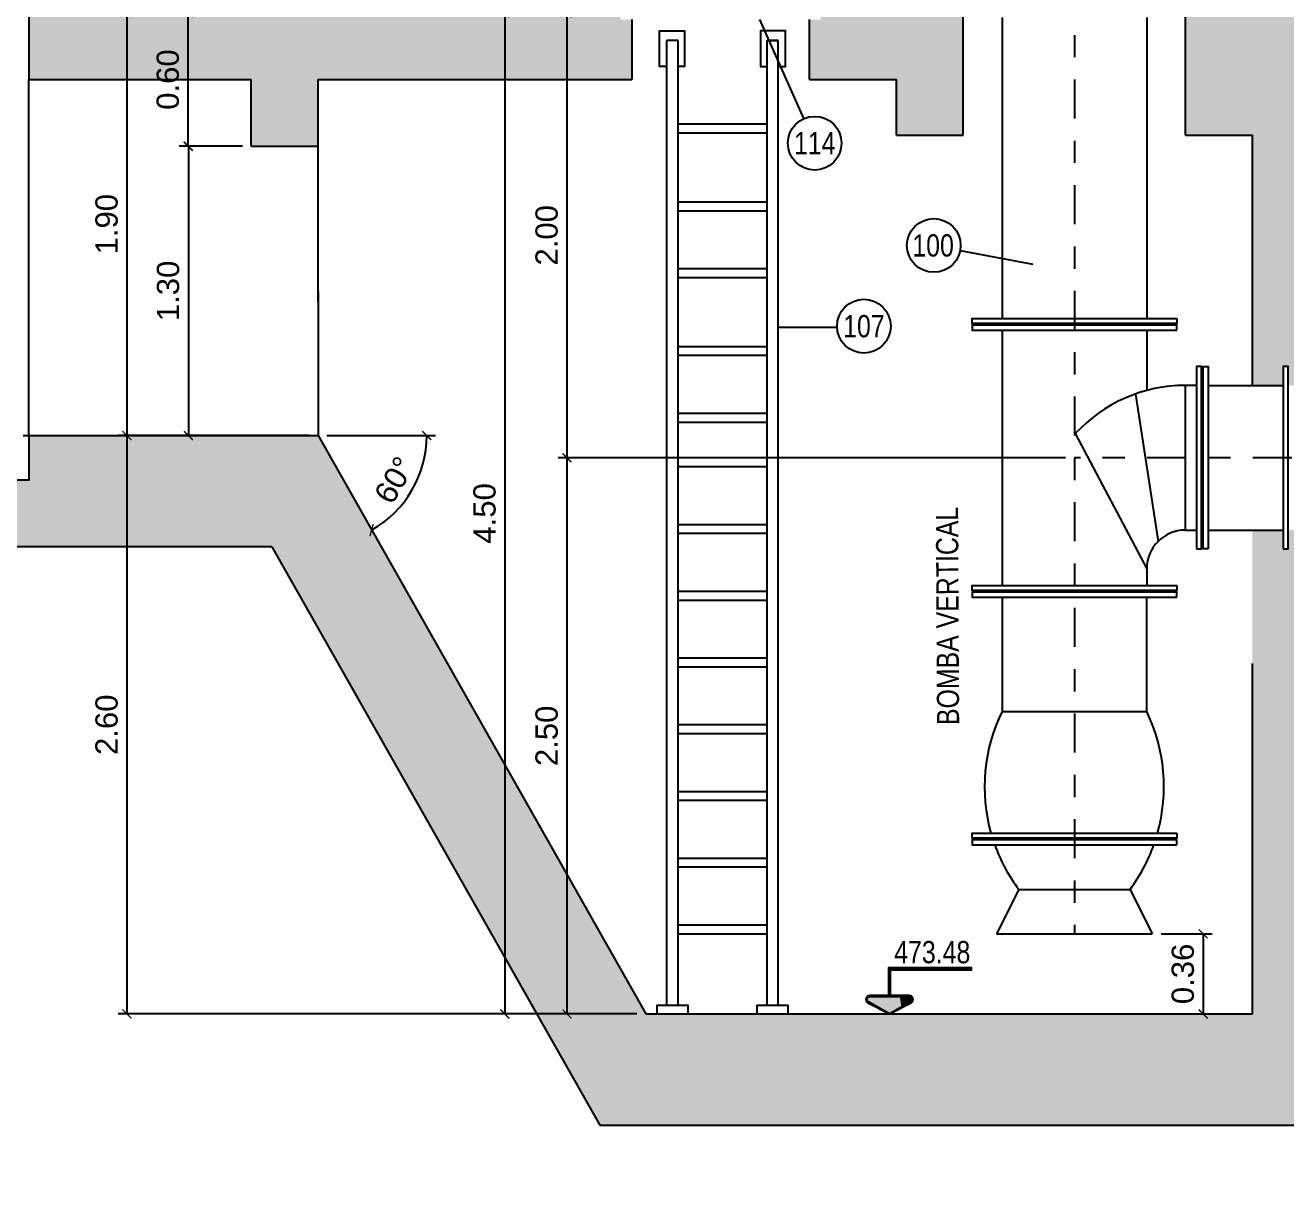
# Model space of a CAD drawing. Header units: feet. Extents: x 0 to 285374, y 0 to 9111566.
# Drawn here: x 285096.49 to 285102.16, y 9111346.77 to 9111352.01 of the extents above; entities that cross this region are included whole.
import ezdxf
from ezdxf import colors
from ezdxf.entities.mleader import LeaderData, LeaderLine
from ezdxf.enums import TextEntityAlignment as Align
from ezdxf.math import Vec2, Vec3

# ---------------------------------------------------------------- set-up
doc = ezdxf.new("R2010")
doc.units = ezdxf.units.FT
doc.header["$MEASUREMENT"] = 0
doc.linetypes.add('DASHDOT', pattern=[1, 0.5, -0.25, 0, -0.25])
doc.layers.get('0').update_dxf_attribs({"linetype": 'CONTINUOUS'})
doc.layers.get('DEFPOINTS').update_dxf_attribs({"linetype": 'CONTINUOUS'})
for name, color, linetype in [('02', 7, 'CONTINUOUS'), ('A-NIVEIS', 1, 'CONTINUOUS'), ('A-TEXTO', 2, 'CONTINUOUS'), ('EIXO', 1, 'DASHDOT'), ('H-SA-DIM', 1, 'CONTINUOUS'), ('H-SA-ESTRUTURA (CORTE)', 5, 'CONTINUOUS'), ('H-SA-HTC CONCRETO', 253, 'CONTINUOUS'), ('H-SA-TEXTO', 2, 'CONTINUOUS'), ('H-SA-TUBOS', 3, 'CONTINUOUS'), ('INDIC', 2, 'CONTINUOUS')]:
    doc.layers.add(name, color=color, linetype=linetype)
doc.styles.add('EGC_Arial_2.0mm', font='arial.ttf', dxfattribs={"width": 0.8, "height": 2})
doc.styles.get("Standard").update_dxf_attribs({"font": 'arial.ttf'})
doc.dimstyles.new('Copy of EGC_2.0mm', dxfattribs={"dimtxt": 0.1, "dimasz": 0.04, "dimexe": 0.04, "dimexo": 0.04, "dimgap": 0.04, "dimtad": 1, "dimzin": 1, "dimdsep": 46, "dimtxsty": 'Standard', "dimblk": 'ARCHTICK', "dimcen": 0, "dimclrd": 1, "dimclre": 1, "dimclrt": 2, "dimazin": 0, "dimtfac": 1, "dimtix": 1, "dimtmove": 1, "dimatfit": 3, "dimldrblk": 'NONE', "dimfxl": 0.002, "dimtolj": 1, "dimtzin": 0, "dimlwd": -1, "dimarcsym": 0})

# ---------------------------------------------------------------- blocks, each defined once
blk = doc.blocks.new('_ArchTick')
at = {"color": 0, "linetype": 'ByBlock', "const_width": 0.15}
blk.add_lwpolyline([(-0.5, -0.5), (0.5, 0.5)], dxfattribs=at)
blk = doc.blocks.new('*D1177')
at = {"layer": 'DEFPOINTS', "color": 0, "transparency": 16777216}
for p in [(285099.1676, 9111352.0623), (285098.9268, 9111350.0623), (285101.2076, 9111350.0623)]:
    blk.add_point(p, dxfattribs=at)
at = {"layer": 'H-SA-DIM', "color": 1, "lineweight": -2, "transparency": 16777216}
for p, q in [((285099.1276, 9111352.0623), (285098.8868, 9111352.0623)), ((285101.1676, 9111350.0623), (285098.8868, 9111350.0623))]:
    blk.add_line(p, q, dxfattribs=at)
at = {"layer": 'H-SA-DIM', "color": 1, "transparency": 16777216}
blk.add_line((285098.9268, 9111352.0623), (285098.9268, 9111350.0623), dxfattribs=at)
at = {"layer": 'H-SA-DIM', "color": 1, "transparency": 16777216, "xscale": 0.04, "yscale": 0.04, "zscale": 0.04}
for p, rotation in [((285098.9268, 9111352.0623), 90), ((285098.9268, 9111350.0623), 270)]:
    blk.add_blockref('_ArchTick', p, dxfattribs=dict(at, rotation=rotation))
at = {"layer": 'H-SA-DIM', "color": 2, "transparency": 16777216, "insert": (285098.8357, 9111351.0623), "char_height": 0.1, "attachment_point": 5, "rotation": 90}
blk.add_mtext('\\A1;2.00', dxfattribs=at)
blk = doc.blocks.new('_None')
blk = doc.blocks.new('*D1178')
at = {"layer": 'DEFPOINTS', "color": 0, "transparency": 16777216}
for p in [(285101.2076, 9111350.0623), (285098.9268, 9111347.5623), (285099.1676, 9111347.5623)]:
    blk.add_point(p, dxfattribs=at)
at = {"layer": 'H-SA-DIM', "color": 1, "lineweight": -2, "transparency": 16777216}
for p, q in [((285101.1676, 9111350.0623), (285098.8868, 9111350.0623)), ((285099.1276, 9111347.5623), (285098.8868, 9111347.5623))]:
    blk.add_line(p, q, dxfattribs=at)
at = {"layer": 'H-SA-DIM', "color": 1, "transparency": 16777216}
blk.add_line((285098.9268, 9111350.0623), (285098.9268, 9111347.5623), dxfattribs=at)
at = {"layer": 'H-SA-DIM', "color": 1, "transparency": 16777216, "xscale": 0.04, "yscale": 0.04, "zscale": 0.04}
for p, rotation in [((285098.9268, 9111350.0623), 90), ((285098.9268, 9111347.5623), 270)]:
    blk.add_blockref('_ArchTick', p, dxfattribs=dict(at, rotation=rotation))
at = {"layer": 'H-SA-DIM', "color": 2, "transparency": 16777216, "insert": (285098.8357, 9111348.8123), "char_height": 0.1, "attachment_point": 5, "rotation": 90}
blk.add_mtext('\\A1;2.50', dxfattribs=at)
blk = doc.blocks.new('*U1202')
at = {"true_color": 0xffffff}
h = blk.add_hatch(color=7, dxfattribs=at)
h.dxf.hatch_style = 1
edge = h.paths.add_edge_path()
edge.add_line((-0.1, 1.66), (-1.77, 1.66))
edge.add_arc((-1.77, 1.31), 0.35, 90, 240)
edge.add_line((-1.95, 1.01), (0, 0))
edge.add_line((0, 0), (1.95, 1.01))
edge.add_arc((1.77, 1.31), 0.35, 300, 450)
edge.add_line((1.77, 1.66), (0.1, 1.66))
edge.add_line((0.1, 1.66), (0.1, 3.96))
edge.add_line((0.1, 3.96), (7.36, 3.96))
edge.add_line((7.36, 3.96), (7.36, 4.16))
edge.add_line((7.36, 4.16), (-0.1, 4.16))
edge.add_line((-0.1, 4.16), (-0.1, 1.66))
at = {"color": 7, "true_color": 0xffffff}
blk.add_lwpolyline([(-0.1, 1.66), (-1.77, 1.66, 0.767327), (-1.95, 1.01), (0, 0), (1.95, 1.01, 0.767327), (1.77, 1.66), (0.1, 1.66), (0.1, 3.96), (7.36, 3.96), (7.36, 4.16), (-0.1, 4.16)], format="xyb", close=True, dxfattribs=at)
blk.add_lwpolyline([(0, 1.56), (0, 4.06), (7.36, 4.06)])
blk.add_lwpolyline([(0, 0), (-1.9, 1.1, -0.767327), (-1.77, 1.56), (1.77, 1.56, -0.767327), (1.9, 1.1)], format="xyb", close=True)
for points in [[(0, 1.56), (0, 0), (0.93, 1.56), (1.06, 0.61)], [(0.93, 1.56), (1.06, 0.61), (1.86, 1.55), (1.9, 1.1)], [(1.86, 1.55), (1.9, 1.1), (1.99, 1.44), (2, 1.2)]]:
    blk.add_solid(points)
at = {"layer": 'A-TEXTO', "style": 'EGC_Arial_2.0mm', "width": 0.8}
blk.add_attdef('COTA', text='', height=2, dxfattribs=at).set_placement((7.26, 4.56), align=Align.RIGHT)
blk = doc.blocks.new('*D1187')
at = {"layer": 'DEFPOINTS', "color": 0, "transparency": 16777216}
for p in [(285097.5078, 9111351.4623), (285097.2253, 9111350.1623), (285097.5078, 9111350.1623)]:
    blk.add_point(p, dxfattribs=at)
at = {"layer": 'H-SA-DIM', "color": 1, "lineweight": -2, "transparency": 16777216}
for p, q in [((285097.4678, 9111351.4623), (285097.1853, 9111351.4623)), ((285097.4678, 9111350.1623), (285097.1853, 9111350.1623))]:
    blk.add_line(p, q, dxfattribs=at)
at = {"layer": 'H-SA-DIM', "color": 1, "transparency": 16777216}
blk.add_line((285097.2253, 9111351.4623), (285097.2253, 9111350.1623), dxfattribs=at)
at = {"layer": 'H-SA-DIM', "color": 1, "transparency": 16777216, "xscale": 0.04, "yscale": 0.04, "zscale": 0.04}
for p, rotation in [((285097.2253, 9111351.4623), 90), ((285097.2253, 9111350.1623), 270)]:
    blk.add_blockref('_ArchTick', p, dxfattribs=dict(at, rotation=rotation))
at = {"layer": 'H-SA-DIM', "color": 2, "transparency": 16777216, "insert": (285097.1342, 9111350.8123), "char_height": 0.1, "attachment_point": 5, "rotation": 90}
blk.add_mtext('\\A1;1.30', dxfattribs=at)
blk = doc.blocks.new('*D1188')
at = {"layer": 'DEFPOINTS', "color": 0, "transparency": 16777216}
for p in [(285097.2241, 9111352.0623), (285097.5056, 9111352.0623), (285097.5078, 9111351.4623)]:
    blk.add_point(p, dxfattribs=at)
at = {"layer": 'H-SA-DIM', "color": 1, "lineweight": -2, "transparency": 16777216}
for p, q in [((285097.4656, 9111352.0623), (285097.1841, 9111352.0623)), ((285097.4678, 9111351.4623), (285097.1841, 9111351.4623))]:
    blk.add_line(p, q, dxfattribs=at)
at = {"layer": 'H-SA-DIM', "color": 1, "transparency": 16777216}
blk.add_line((285097.2241, 9111351.4623), (285097.2241, 9111352.0623), dxfattribs=at)
at = {"layer": 'H-SA-DIM', "color": 1, "transparency": 16777216, "xscale": 0.04, "yscale": 0.04, "zscale": 0.04}
for p, rotation in [((285097.2241, 9111352.0623), 90), ((285097.2241, 9111351.4623), 270)]:
    blk.add_blockref('_ArchTick', p, dxfattribs=dict(at, rotation=rotation))
at = {"layer": 'H-SA-DIM', "color": 2, "transparency": 16777216, "insert": (285097.1331, 9111351.7623), "char_height": 0.1, "attachment_point": 5, "rotation": 90}
blk.add_mtext('\\A1;0.60', dxfattribs=at)
blk = doc.blocks.new('*D1195')
at = {"layer": 'DEFPOINTS', "color": 0, "transparency": 16777216}
for p in [(285097.5076, 9111352.0623), (285096.9489, 9111350.1623), (285097.8078, 9111350.1623)]:
    blk.add_point(p, dxfattribs=at)
at = {"layer": 'H-SA-DIM', "color": 1, "lineweight": -2, "transparency": 16777216}
for p, q in [((285097.4676, 9111352.0623), (285096.9089, 9111352.0623)), ((285097.7678, 9111350.1623), (285096.9089, 9111350.1623))]:
    blk.add_line(p, q, dxfattribs=at)
at = {"layer": 'H-SA-DIM', "color": 1, "transparency": 16777216}
blk.add_line((285096.9489, 9111352.0623), (285096.9489, 9111350.1623), dxfattribs=at)
at = {"layer": 'H-SA-DIM', "color": 1, "transparency": 16777216, "xscale": 0.04, "yscale": 0.04, "zscale": 0.04}
for p, rotation in [((285096.9489, 9111352.0623), 90), ((285096.9489, 9111350.1623), 270)]:
    blk.add_blockref('_ArchTick', p, dxfattribs=dict(at, rotation=rotation))
at = {"layer": 'H-SA-DIM', "color": 2, "transparency": 16777216, "insert": (285096.8579, 9111351.1123), "char_height": 0.1, "attachment_point": 5, "rotation": 90}
blk.add_mtext('\\A1;1.90', dxfattribs=at)
blk = doc.blocks.new('*D1196')
at = {"layer": 'DEFPOINTS', "color": 0, "transparency": 16777216}
for p in [(285101.5576, 9111347.9223), (285101.5576, 9111347.5623), (285101.7864, 9111347.5623)]:
    blk.add_point(p, dxfattribs=at)
at = {"layer": 'H-SA-DIM', "color": 1, "lineweight": -2, "transparency": 16777216}
for p, q in [((285101.5976, 9111347.9223), (285101.8264, 9111347.9223)), ((285101.5976, 9111347.5623), (285101.8264, 9111347.5623))]:
    blk.add_line(p, q, dxfattribs=at)
at = {"layer": 'H-SA-DIM', "color": 1, "transparency": 16777216}
blk.add_line((285101.7864, 9111347.9223), (285101.7864, 9111347.5623), dxfattribs=at)
at = {"layer": 'H-SA-DIM', "color": 1, "transparency": 16777216, "xscale": 0.04, "yscale": 0.04, "zscale": 0.04}
for p, rotation in [((285101.7864, 9111347.9223), 90), ((285101.7864, 9111347.5623), 270)]:
    blk.add_blockref('_ArchTick', p, dxfattribs=dict(at, rotation=rotation))
at = {"layer": 'H-SA-DIM', "color": 2, "transparency": 16777216, "insert": (285101.6953, 9111347.7423), "char_height": 0.1, "attachment_point": 5, "rotation": 90}
blk.add_mtext('\\A1;0.36', dxfattribs=at)
blk = doc.blocks.new('*D1198')
at = {"layer": 'DEFPOINTS', "color": 0, "transparency": 16777216}
for p in [(285099.1676, 9111352.0623), (285098.6477, 9111347.5623), (285099.2811, 9111347.5623)]:
    blk.add_point(p, dxfattribs=at)
at = {"layer": 'H-SA-DIM', "color": 1, "lineweight": -2, "transparency": 16777216}
for p, q in [((285099.1276, 9111352.0623), (285098.6077, 9111352.0623)), ((285099.2411, 9111347.5623), (285098.6077, 9111347.5623))]:
    blk.add_line(p, q, dxfattribs=at)
at = {"layer": 'H-SA-DIM', "color": 1, "transparency": 16777216}
blk.add_line((285098.6477, 9111352.0623), (285098.6477, 9111347.5623), dxfattribs=at)
at = {"layer": 'H-SA-DIM', "color": 1, "transparency": 16777216, "xscale": 0.04, "yscale": 0.04, "zscale": 0.04}
for p, rotation in [((285098.6477, 9111352.0623), 90), ((285098.6477, 9111347.5623), 270)]:
    blk.add_blockref('_ArchTick', p, dxfattribs=dict(at, rotation=rotation))
at = {"layer": 'H-SA-DIM', "color": 2, "transparency": 16777216, "insert": (285098.5566, 9111349.8123), "char_height": 0.1, "attachment_point": 5, "rotation": 90}
blk.add_mtext('\\A1;4.50', dxfattribs=at)
blk = doc.blocks.new('*D1225')
at = {"layer": 'DEFPOINTS', "color": 0, "transparency": 16777216}
for p in [(285097.8078, 9111350.1623), (285096.9489, 9111347.5623), (285099.2811, 9111347.5623)]:
    blk.add_point(p, dxfattribs=at)
at = {"layer": 'H-SA-DIM', "color": 1, "lineweight": -2, "transparency": 16777216}
for p, q in [((285097.7678, 9111350.1623), (285096.9089, 9111350.1623)), ((285099.2411, 9111347.5623), (285096.9089, 9111347.5623))]:
    blk.add_line(p, q, dxfattribs=at)
at = {"layer": 'H-SA-DIM', "color": 1, "transparency": 16777216}
blk.add_line((285096.9489, 9111350.1623), (285096.9489, 9111347.5623), dxfattribs=at)
at = {"layer": 'H-SA-DIM', "color": 1, "transparency": 16777216, "xscale": 0.04, "yscale": 0.04, "zscale": 0.04}
for p, rotation in [((285096.9489, 9111350.1623), 90), ((285096.9489, 9111347.5623), 270)]:
    blk.add_blockref('_ArchTick', p, dxfattribs=dict(at, rotation=rotation))
at = {"layer": 'H-SA-DIM', "color": 2, "transparency": 16777216, "insert": (285096.8579, 9111348.8623), "char_height": 0.1, "attachment_point": 5, "rotation": 90}
blk.add_mtext('\\A1;2.60', dxfattribs=at)
blk = doc.blocks.new('*D1276')
at = {"layer": 'DEFPOINTS', "color": 0, "transparency": 16777216}
for p in [(285096.5078, 9111350.1623, 478.1983), (285097.8078, 9111350.1623, 478.1983), (285097.8078, 9111350.1623, 478.1983), (285098.1805, 9111349.8462), (285098.8844, 9111348.2623, 478.1983)]:
    blk.add_point(p, dxfattribs=at)
at = {"layer": 'H-SA-DIM', "color": 1, "lineweight": -2, "transparency": 16777216}
blk.add_line((285097.8478, 9111350.1623), (285098.3365, 9111350.1623), dxfattribs=at)
at = {"layer": 'H-SA-DIM', "color": 1, "transparency": 16777216}
blk.add_arc((285097.8078, 9111350.1623), 0.4887, 299.5388, 360, dxfattribs=at)
at = {"layer": 'H-SA-DIM', "color": 1, "transparency": 16777216, "xscale": 0.04, "yscale": 0.04, "zscale": 0.04}
for p, rotation in [((285098.2965, 9111350.1623), 89.99999997601711), ((285098.0487, 9111349.7372), 209.5387822669948)]:
    blk.add_blockref('_ArchTick', p, dxfattribs=dict(at, rotation=rotation))
at = {"layer": 'H-SA-DIM', "color": 2, "transparency": 16777216, "insert": (285098.1514, 9111349.9621), "char_height": 0.1, "attachment_point": 5, "rotation": 59.7694}
blk.add_mtext('\\A1;60°', dxfattribs=at)

msp = doc.modelspace()

# ---------------------------------------------------------------- hatches: boundary and pattern name
at = {"layer": 'H-SA-HTC CONCRETO'}
h = msp.add_hatch(color=256, dxfattribs=at)
h.dxf.hatch_style = 1
h.paths.add_polyline_path([(285097.8076, 9111356.0623), (285097.5076, 9111356.0623), (285097.5076, 9111354.5623), (285097.8076, 9111354.5623)])
h.paths.add_polyline_path([(285097.8076, 9111358.2312), (285097.8076, 9111360.0936), (285097.5076, 9111360.0936), (285097.5076, 9111359.752), (285096.9576, 9111359.752), (285096.9576, 9111360.606), (285096.8076, 9111360.606), (285096.8076, 9111359.5812), (285097.5076, 9111359.5812), (285097.5076, 9111358.2312), (285097.5076, 9111357.0623), (285097.8076, 9111357.0623)])
h.paths.add_polyline_path([(285102.3076, 9111358.8812), (285105.8076, 9111358.8812), (285105.8076, 9111359.5812), (285102.3076, 9111359.5812), (285102.0076, 9111359.5812), (285101.2093, 9111359.5812), (285101.2079, 9111358.8812), (285102.0076, 9111358.8812), (285102.0076, 9111352.0623), (285102.3076, 9111352.0623)])
h.paths.add_polyline_path([(285101.2076, 9111358.8812), (285101.2093, 9111359.5812), (285097.8076, 9111359.5812), (285097.8076, 9111358.8812), (285101.2076, 9111358.8812)])
h.paths.add_polyline_path([(285106.1076, 9111359.5812), (285106.8076, 9111359.5812), (285106.8076, 9111360.606), (285106.6576, 9111360.606), (285106.6576, 9111359.752), (285106.1076, 9111359.752), (285106.1076, 9111360.0936), (285105.8076, 9111360.0936), (285105.8076, 9111358.2312), (285105.8076, 9111357.2025), (285106.1076, 9111357.0332), (285106.1076, 9111358.2312)])
h.paths.add_polyline_path([(285106.1076, 9111357.0332), (285105.8076, 9111357.2025), (285105.8076, 9111357.0623), (285106.1076, 9111357.0623)], flags=17)
h.paths.add_polyline_path([(285102.1392, 9111360.1247), (285102.0395, 9111360.1275), (285102.0395, 9111359.5995), (285102.1392, 9111359.5995)])
h.paths.add_polyline_path([(285101.5757, 9111360.1275), (285101.476, 9111360.1247), (285101.476, 9111359.5995), (285101.5757, 9111359.5995)])
h.paths.add_polyline_path([(285102.3076, 9111351.4123), (285102.3078, 9111352.0623), (285101.7076, 9111352.0623), (285101.7076, 9111351.5123), (285102.0076, 9111351.5123), (285102.0076, 9111350.3873), (285102.1464, 9111350.3873), (285102.1464, 9111350.4723), (285102.1689, 9111350.4723), (285102.1689, 9111350.3873), (285102.3076, 9111350.3873)])
h.paths.add_polyline_path([(285100.7076, 9111351.7234), (285100.7076, 9111352.0623), (285100.0686, 9111352.0623), (285100.0666, 9111352.0323), (285100.0176, 9111352.0323), (285100.0176, 9111351.7623), (285100.4076, 9111351.7623), (285100.4076, 9111351.5123), (285100.7076, 9111351.5123)])
h.paths.add_polyline_path([(285097.8076, 9111351.0123), (285097.5076, 9111351.0123)])
h.paths.add_polyline_path([(285110.9676, 9111348.9623), (285110.6676, 9111348.9623), (285110.6676, 9111349.2123), (285108.4076, 9111349.2123), (285108.4076, 9111348.9623), (285108.1076, 9111348.9623), (285108.1076, 9111348.9126), (285110.9676, 9111348.9126)])
h.paths.add_polyline_path([(285110.9676, 9111352.0123), (285110.6676, 9111352.0123), (285110.6676, 9111350.5123), (285110.9676, 9111350.5123)])
h.paths.add_polyline_path([(285108.4076, 9111352.0123), (285108.1076, 9111352.0123), (285108.1076, 9111350.5099), (285108.4076, 9111350.5099)])
h.paths.add_polyline_path([(285108.4076, 9111349.6123), (285108.1076, 9111349.6123), (285108.1076, 9111348.9623), (285108.4076, 9111348.9623)])
h.paths.add_polyline_path([(285110.9676, 9111349.6123), (285110.6676, 9111349.6123), (285110.6676, 9111348.9623), (285110.9676, 9111348.9623)])
h.paths.add_polyline_path([(285097.5076, 9111351.4623), (285097.8076, 9111351.4623), (285097.8076, 9111351.7623), (285099.2176, 9111351.7623), (285099.2176, 9111352.0323), (285099.1676, 9111352.0323), (285099.1676, 9111352.0623), (285097.8076, 9111352.0623), (285097.8076, 9111353.0623), (285097.5076, 9111353.0623), (285097.5076, 9111352.0623), (285096.5076, 9111352.0623), (285096.5076, 9111351.7623), (285097.5076, 9111351.7623)])
h = msp.add_hatch(color=256, dxfattribs=at)
h.dxf.hatch_style = 1
h.paths.add_polyline_path([(285102.3076, 9111349.0123), (285106.1076, 9111349.0123), (285106.1076, 9111349.7373), (285105.9689, 9111349.7373), (285105.9689, 9111349.6523), (285105.9464, 9111349.6523), (285105.9464, 9111349.7373), (285105.8076, 9111349.7373), (285105.8076, 9111349.3123), (285102.3076, 9111349.3123), (285102.3076, 9111349.7373), (285102.1689, 9111349.7373), (285102.1689, 9111349.6523), (285102.1464, 9111349.6523), (285102.1464, 9111349.7373), (285102.0076, 9111349.7373), (285102.0076, 9111347.5623), (285099.2811, 9111347.5623), (285097.8078, 9111350.1623), (285096.5078, 9111350.1623), (285096.5076, 9111349.9623), (285096.3076, 9111349.9623), (285096.3076, 9111350.1623), (285095.816, 9111350.1623), (285095.7957, 9111350.0864), (285095.6025, 9111350.1382), (285095.609, 9111350.1623), (285089.5161, 9111350.1623), (285089.5156, 9111349.1623), (285090.0156, 9111349.1623), (285090.0156, 9111349.6623), (285097.6007, 9111349.6623), (285099.074, 9111347.0623), (285102.8076, 9111347.0623), (285102.8076, 9111347.5623), (285102.3076, 9111347.5623)])
h.paths.add_polyline_path([(285106.1076, 9111351.4623), (285106.1076, 9111353.0623), (285105.8076, 9111353.0623), (285105.8076, 9111351.4623), (285105.8076, 9111350.3873), (285105.9464, 9111350.3873), (285105.9464, 9111350.4723), (285105.9689, 9111350.4723), (285105.9689, 9111350.3873), (285106.1076, 9111350.3873)])

# ---------------------------------------------------------------- linework, layer by layer
at = {"layer": '02', "color": 1}
for p, q in [((285099.3761, 9111347.6015, 478.1983), (285099.3761, 9111351.9384, 478.1983)), ((285099.4261, 9111351.9384, 478.1983), (285099.3761, 9111351.9384, 478.1983)), ((285099.4261, 9111347.6015, 478.1983), (285099.4261, 9111351.9384, 478.1983)), ((285099.8261, 9111347.6015, 478.1983), (285099.8261, 9111351.9384, 478.1983)), ((285099.8761, 9111351.9384, 478.1983), (285099.8261, 9111351.9384, 478.1983)), ((285099.8261, 9111351.9384, 478.1983), (285099.8761, 9111351.9384, 478.1983)), ((285099.8761, 9111347.6015, 478.1983), (285099.8761, 9111351.9384, 478.1983)), ((285096.5076, 9111350.1623, 478.1983), (285096.5076, 9111351.7623, 478.1983)), ((285099.4261, 9111351.5629, 478.1983), (285099.8261, 9111351.5629, 478.1983)), ((285099.4261, 9111351.5229, 478.1983), (285099.8261, 9111351.5229, 478.1983)), ((285099.4261, 9111351.2129, 478.1983), (285099.8261, 9111351.2129, 478.1983)), ((285099.4261, 9111351.1729, 478.1983), (285099.8261, 9111351.1729, 478.1983)), ((285099.4261, 9111350.9129, 478.1983), (285099.8261, 9111350.9129, 478.1983)), ((285099.4261, 9111350.8729, 478.1983), (285099.8261, 9111350.8729, 478.1983)), ((285099.4261, 9111350.5629, 478.1983), (285099.8261, 9111350.5629, 478.1983)), ((285099.4261, 9111350.5229, 478.1983), (285099.8261, 9111350.5229, 478.1983)), ((285099.4261, 9111350.2629, 478.1983), (285099.8261, 9111350.2629, 478.1983)), ((285099.4261, 9111350.2229, 478.1983), (285099.8261, 9111350.2229, 478.1983)), ((285099.4261, 9111350.0629, 478.1983), (285099.8261, 9111350.0629, 478.1983)), ((285099.4261, 9111350.0229, 478.1983), (285099.8261, 9111350.0229, 478.1983)), ((285099.4261, 9111349.7629, 478.1983), (285099.8261, 9111349.7629, 478.1983)), ((285099.4261, 9111349.7229, 478.1983), (285099.8261, 9111349.7229, 478.1983)), ((285099.4261, 9111349.4629, 478.1983), (285099.8261, 9111349.4629, 478.1983)), ((285099.4261, 9111349.4229, 478.1983), (285099.8261, 9111349.4229, 478.1983)), ((285099.4261, 9111349.1629, 478.1983), (285099.8261, 9111349.1629, 478.1983)), ((285099.4261, 9111349.1229, 478.1983), (285099.8261, 9111349.1229, 478.1983)), ((285099.4261, 9111348.8629, 478.1983), (285099.8261, 9111348.8629, 478.1983)), ((285099.4261, 9111348.8229, 478.1983), (285099.8261, 9111348.8229, 478.1983))]:
    msp.add_line(p, q, dxfattribs=at)
at = {"layer": '02', "color": 1, "elevation": 478.1983}
for points in [[(285099.3761, 9111351.8204), (285099.3428, 9111351.8204), (285099.3428, 9111351.9809), (285099.4557, 9111351.9809), (285099.4557, 9111351.8204), (285099.4261, 9111351.8204)], [(285099.8761, 9111351.8204), (285099.9095, 9111351.8204), (285099.9095, 9111351.9809), (285099.7965, 9111351.9809), (285099.7965, 9111351.8204), (285099.8261, 9111351.8204)], [(285096.4828, 9111350.1623), (285096.5078, 9111350.1623), (285096.5078, 9111349.9623), (285096.3078, 9111349.9623), (285096.3078, 9111350.1623)], [(285099.3321, 9111347.5623), (285099.3321, 9111347.6015), (285099.4702, 9111347.6015), (285099.4702, 9111347.5623)], [(285099.7821, 9111347.5623), (285099.7821, 9111347.6015), (285099.9202, 9111347.6015), (285099.9202, 9111347.5623)]]:
    msp.add_lwpolyline(points, dxfattribs=at)
at = {"layer": 'EIXO', "ltscale": 0.35}
for p, q in [((285101.2076, 9111352.7123, 478.1983), (285101.2076, 9111347.9223, 478.1983)), ((285111.2095, 9111350.0623, 478.1983), (285101.2076, 9111350.0623, 478.1983))]:
    msp.add_line(p, q, dxfattribs=at)
at = {"layer": 'H-SA-ESTRUTURA (CORTE)'}
for p, q in [((285096.5076, 9111352.0623, 478.1983), (285096.5076, 9111351.7623, 478.1983)), ((285099.2176, 9111352.0323, 478.1983), (285099.2176, 9111351.7623, 478.1983)), ((285100.0176, 9111351.7623, 478.1983), (285100.0176, 9111352.0323, 478.1983)), ((285100.7076, 9111351.5123, 478.1983), (285100.7076, 9111352.0623, 478.1983)), ((285101.7076, 9111351.5123, 478.1983), (285101.7076, 9111352.0623, 478.1983)), ((285096.5076, 9111351.7623, 478.1983), (285097.5076, 9111351.7623, 478.1983)), ((285097.5076, 9111351.4623, 478.1983), (285097.5076, 9111351.7623, 478.1983)), ((285097.8076, 9111351.7623, 478.1983), (285099.2176, 9111351.7623, 478.1983)), ((285097.8076, 9111351.7623, 478.1983), (285097.8076, 9111350.7623, 478.1983)), ((285100.0176, 9111351.7623, 478.1983), (285100.4076, 9111351.7623, 478.1983)), ((285100.4076, 9111351.5123, 478.1983), (285100.4076, 9111351.7623, 478.1983)), ((285100.4076, 9111351.5123, 478.1983), (285100.7076, 9111351.5123, 478.1983)), ((285101.7076, 9111351.5123, 478.1983), (285102.0076, 9111351.5123, 478.1983)), ((285102.0076, 9111350.3873, 478.1983), (285102.0076, 9111351.5123, 478.1983)), ((285097.5078, 9111351.4623, 478.1983), (285097.8076, 9111351.4623, 478.1983)), ((285096.5078, 9111350.1623, 478.1983), (285097.8078, 9111350.1623, 478.1983)), ((285097.8078, 9111350.1623, 478.1983), (285099.2811, 9111347.5623, 478.1983)), ((285097.6007, 9111349.6623, 478.1983), (285090.0156, 9111349.6623)), ((285097.6007, 9111349.6623, 478.1983), (285099.074, 9111347.0623, 478.1983)), ((285102.0076, 9111347.5623, 478.1983), (285102.0076, 9111349.1373, 478.1983)), ((285099.2811, 9111347.5623, 478.1983), (285102.0076, 9111347.5623, 478.1983)), ((285099.074, 9111347.0623, 478.1983), (285102.8076, 9111347.0623, 478.1983))]:
    msp.add_line(p, q, dxfattribs=at)
at = {"layer": 'H-SA-TUBOS'}
for p, q in [((285100.8826, 9111352.0413, 478.1983), (285100.8826, 9111350.6888, 478.1983)), ((285097.8076, 9111351.4623, 478.1983), (285097.8078, 9111350.1623, 478.1983)), ((285100.8826, 9111350.6358, 478.1983), (285100.8826, 9111349.4888, 478.1983)), ((285101.4815, 9111350.3488, 478.1983), (285101.5834, 9111349.6865, 478.1983)), ((285101.7061, 9111350.3873, 478.1983), (285101.7061, 9111349.7373, 478.1983)), ((285101.8091, 9111350.3873, 478.1983), (285102.0076, 9111350.3873, 478.1983)), ((285102.0076, 9111350.3873, 478.1983), (285102.1464, 9111350.3873, 478.1983)), ((285101.2115, 9111350.1709, 478.1983), (285101.5326, 9111349.5638, 478.1983)), ((285101.8091, 9111349.7373, 478.1983), (285102.0076, 9111349.7373, 478.1983)), ((285102.0076, 9111349.7373, 478.1983), (285102.1464, 9111349.7373, 478.1983)), ((285100.8826, 9111349.4358, 478.1983), (285100.8826, 9111348.9218, 478.1983)), ((285101.5326, 9111348.9218, 478.1983), (285101.5326, 9111349.4358, 478.1983)), ((285100.8826, 9111348.9218, 478.1983), (285101.5326, 9111348.9218, 478.1983)), ((285100.9576, 9111348.1223, 478.1983), (285100.8576, 9111347.9223, 478.1983)), ((285100.9576, 9111348.1223, 478.1983), (285101.4576, 9111348.1223, 478.1983)), ((285101.4576, 9111348.1223, 478.1983), (285101.5576, 9111347.9223, 478.1983)), ((285100.8576, 9111347.9223, 478.1983), (285101.5576, 9111347.9223, 478.1983))]:
    msp.add_line(p, q, dxfattribs=at)
at = {"layer": 'H-SA-TUBOS', "elevation": 478.1983}
for points in [[(285101.5326, 9111352.0413), (285101.5326, 9111350.6888)], [(285101.6236, 9111350.6663), (285101.6236, 9111350.6623), (285100.7916, 9111350.6623), (285100.7916, 9111350.6663)], [(285101.6236, 9111350.6583), (285101.6236, 9111350.6623), (285100.7916, 9111350.6623), (285100.7916, 9111350.6583)], [(285101.5326, 9111350.6358), (285101.5326, 9111350.3646)], [(285101.7786, 9111349.6963), (285101.7826, 9111349.6963), (285101.7826, 9111350.4283), (285101.7786, 9111350.4283)], [(285101.7866, 9111349.6963), (285101.7826, 9111349.6963), (285101.7826, 9111350.4283), (285101.7866, 9111350.4283)], [(285101.7561, 9111350.3873), (285101.7061, 9111350.3873)], [(285101.7061, 9111349.7373), (285101.7561, 9111349.7373)], [(285101.5326, 9111349.5638), (285101.5326, 9111349.4888)], [(285101.6236, 9111349.4663), (285101.6236, 9111349.4623), (285100.7916, 9111349.4623), (285100.7916, 9111349.4663)], [(285101.6236, 9111349.4583), (285101.6236, 9111349.4623), (285100.7916, 9111349.4623), (285100.7916, 9111349.4583)], [(285101.6236, 9111348.3528), (285101.6236, 9111348.3488), (285100.7916, 9111348.3488), (285100.7916, 9111348.3528)], [(285101.6236, 9111348.3448), (285101.6236, 9111348.3488), (285100.7916, 9111348.3488), (285100.7916, 9111348.3448)]]:
    msp.add_lwpolyline(points, dxfattribs=at)
for points in [[(285101.6676, 9111350.6888), (285101.6676, 9111350.6663), (285100.7476, 9111350.6663), (285100.7476, 9111350.6888)], [(285101.6676, 9111350.6358), (285101.6676, 9111350.6583), (285100.7476, 9111350.6583), (285100.7476, 9111350.6358)], [(285101.7561, 9111349.6523), (285101.7786, 9111349.6523), (285101.7786, 9111350.4723), (285101.7561, 9111350.4723)], [(285101.8091, 9111349.6523), (285101.7866, 9111349.6523), (285101.7866, 9111350.4723), (285101.8091, 9111350.4723)], [(285102.1464, 9111349.6523), (285102.1689, 9111349.6523), (285102.1689, 9111350.4723), (285102.1464, 9111350.4723)], [(285101.6676, 9111349.4888), (285101.6676, 9111349.4663), (285100.7476, 9111349.4663), (285100.7476, 9111349.4888)], [(285101.6676, 9111349.4358), (285101.6676, 9111349.4583), (285100.7476, 9111349.4583), (285100.7476, 9111349.4358)], [(285101.6676, 9111348.3753), (285101.6676, 9111348.3528), (285100.7476, 9111348.3528), (285100.7476, 9111348.3753)], [(285101.6676, 9111348.3223), (285101.6676, 9111348.3448), (285100.7476, 9111348.3448), (285100.7476, 9111348.3223)]]:
    msp.add_lwpolyline(points, close=True, dxfattribs=at)
at = {"layer": 'H-SA-TUBOS'}
for centre, radius, start, end in [((285101.7061, 9111349.7139, 478.1983), 0.6735, 89.9998, 137.2618), ((285101.7061, 9111349.5638, 478.1983), 0.1735, 90, 180), ((285101.5702, 9111348.5831, 478.1983), 0.7665, 153.7693, 195.7248), ((285100.8325, 9111348.5843, 478.1983), 0.7773, 344.409, 25.7418), ((285101.5702, 9111348.5831, 478.1983), 0.7665, 199.887, 216.9492), ((285100.8325, 9111348.5843, 478.1983), 0.7773, 323.5398, 340.3085)]:
    msp.add_arc(centre, radius, start, end, dxfattribs=at)
at = {"layer": 'INDIC', "color": 1, "linetype": 'Continuous'}
for p, q in [((285099.9912, 9111351.5866, 478.1983), (285099.7932, 9111352.0323, 478.1983)), ((285100.6941, 9111350.9944, 478.1983), (285101.0208, 9111350.9328, 478.1983)), ((285100.1408, 9111350.6479, 478.1983), (285099.8761, 9111350.6478, 478.1983))]:
    msp.add_line(p, q, dxfattribs=at)
for centre in [(285100.0402, 9111351.4763, 478.1983), (285100.5755, 9111351.0168, 478.1983), (285100.2614, 9111350.6539, 478.1983)]:
    msp.add_circle(centre, 0.1207, dxfattribs=at)

# ---------------------------------------------------------------- block references
at = {"layer": 'A-NIVEIS', "xscale": 0.05, "yscale": 0.05, "zscale": 0.05}
msp.add_blockref('*U1202', (285100.3766, 9111347.5623, 478.1983), dxfattribs=at).add_auto_attribs({'COTA': '473.48'})

# ---------------------------------------------------------------- texts
at = {"layer": 'INDIC', "color": 2, "style": 'EGC_Arial_2.0mm', "width": 0.8}
for s, p in [('114', (285100.0402, 9111351.4763, 478.1983)), ('100', (285100.5725, 9111351.0168, 478.1983)), ('107', (285100.2614, 9111350.6539, 478.1983))]:
    msp.add_text(s, height=0.1, dxfattribs=at).set_placement(p, align=Align.MIDDLE_CENTER)

# ---------------------------------------------------------------- dimensions: what is measured, and where the dimension line sits
at = {"layer": 'H-SA-DIM'}
for base, p1, p2, picture, middle in [((285098.9268, 9111350.0623, 478.1983), (285099.1676, 9111352.0623, 478.1983), (285101.2076, 9111350.0623, 478.1983), '*D1177', (285098.8357, 9111351.0623, 478.1983)), ((285098.9268, 9111347.5623, 478.1983), (285101.2076, 9111350.0623, 478.1983), (285099.1676, 9111347.5623, 478.1983), '*D1178', (285098.8357, 9111348.8123, 478.1983)), ((285101.7864, 9111347.5623, 478.1983), (285101.5576, 9111347.9223, 478.1983), (285101.5576, 9111347.5623, 478.1983), '*D1196', (285101.6953, 9111347.7423, 478.1983))]:
    dim = msp.add_linear_dim(base=base, p1=p1, p2=p2, angle=90, dimstyle='Copy of EGC_2.0mm', dxfattribs=at)
    dim.commit()
    dim.dimension.update_dxf_attribs({"geometry": picture, "text_midpoint": middle})

# ---------------------------------------------------------------- next in the draw order: texts
at = {"layer": 'H-SA-TEXTO', "color": 2, "insert": (285100.5873, 9111349.3512, 478.1983), "char_height": 0.1, "width": 1.099206, "attachment_point": 2, "rotation": 90.2869, "style": 'EGC_Arial_2.0mm', "bg_fill": 3, "box_fill_scale": 1, "bg_fill_color": 256, "bg_fill_transparency": 0}
msp.add_mtext('BOMBA VERTICAL', dxfattribs=at)

# ---------------------------------------------------------------- next in the draw order: leaders
at = {"layer": 'H-SA-TEXTO'}
ml = msp.add_multileader_mtext('Standard', dxfattribs=at)
ml.set_content('SALA DE BOMBAS', color=2, style='EGC_Arial_2.0mm')
ml.set_leader_properties(color=1, linetype='ByLayer', lineweight=-1)
ml.set_arrow_properties(name='NONE')
ml.build(insert=Vec2(0, 0))
ml.multileader.update_dxf_attribs({"text_left_attachment_type": 2, "text_right_attachment_type": 2, "dogleg_length": 1.9819, "arrow_head_size": 0.075, "scale": 0.05})
ctx = ml.context
ctx.base_point, ctx.scale, ctx.char_height, ctx.arrow_head_size, ctx.landing_gap_size, ctx.plane_origin, ctx.plane_x_axis, ctx.plane_y_axis = Vec3(285098.6069, 9111356.4025, 478.1983), 0.05, 0.1, 0.075, 0.05, Vec3(285474.2818, 9111418.6201, 478.1983), Vec3(0.999987, 0.005007), Vec3(-0.005007, 0.999987)
ctx.left_attachment, ctx.right_attachment, ctx.text_align_type = 2, 2, 1
notes = []
notes.append((ctx, [(0, (0, 0, 0), (0, 0), (1, 0), 1, [])]))
ctx.mtext.insert, ctx.mtext.text_direction, ctx.mtext.rotation, ctx.mtext.width, ctx.mtext.defined_height, ctx.mtext.alignment, ctx.mtext.flow_direction = Vec3(285099.1418, 9111356.4569, 478.1983), Vec3(0.999987, 0.005007), 0.005007, 1.068665, 0.1888, 2, 5
ctx.mtext.has_bg_fill, ctx.mtext.bg_color, ctx.mtext.bg_scale_factor, ctx.mtext.bg_transparency, ctx.mtext.use_window_bg_color = 1, -1073741824, 1, 0, 1
for ctx, leaders in notes:
    for number, flags, end, landing, length, lines in leaders:
        leader = LeaderData()
        leader.index, (leader.has_last_leader_line, leader.has_dogleg_vector, leader.attachment_direction) = number, flags
        leader.last_leader_point, leader.dogleg_vector, leader.dogleg_length = Vec3(end), Vec3(landing), length
        for number, points, colour, breaks in lines:
            line = LeaderLine()
            line.index, line.vertices, line.color, line.breaks = number, Vec3.list(points), colors.encode_raw_color(colour), breaks
            leader.lines.append(line)
        ctx.leaders.append(leader)

# ---------------------------------------------------------------- next in the draw order: dimensions: what is measured, and where the dimension line sits
at = {"layer": 'H-SA-DIM'}
for base, p1, p2, picture, middle in [((285096.9489, 9111350.1623, 478.1983), (285097.5076, 9111352.0623, 478.1983), (285097.8078, 9111350.1623, 478.1983), '*D1195', (285096.8579, 9111351.1123, 478.1983)), ((285097.2241, 9111352.0623, 478.1983), (285097.5078, 9111351.4623, 478.1983), (285097.5056, 9111352.0623, 478.1983), '*D1188', (285097.1331, 9111351.7623, 478.1983)), ((285098.6477, 9111347.5623, 478.1983), (285099.1676, 9111352.0623, 478.1983), (285099.2811, 9111347.5623, 478.1983), '*D1198', (285098.5566, 9111349.8123, 478.1983)), ((285097.2253, 9111350.1623, 478.1983), (285097.5078, 9111351.4623, 478.1983), (285097.5078, 9111350.1623, 478.1983), '*D1187', (285097.1342, 9111350.8123, 478.1983)), ((285096.9489, 9111347.5623, 478.1983), (285097.8078, 9111350.1623, 478.1983), (285099.2811, 9111347.5623, 478.1983), '*D1225', (285096.8579, 9111348.8623, 478.1983))]:
    dim = msp.add_linear_dim(base=base, p1=p1, p2=p2, angle=90, dimstyle='Copy of EGC_2.0mm', dxfattribs=at)
    dim.commit()
    dim.dimension.update_dxf_attribs({"geometry": picture, "text_midpoint": middle})

# ---------------------------------------------------------------- next in the draw order: leaders
at = {"layer": 'H-SA-TEXTO'}
ml = msp.add_multileader_mtext('Standard', dxfattribs=at)
ml.set_content('CS-25 - TRECHO 1', color=2, style='EGC_Arial_2.0mm')
ml.set_leader_properties(color=1, linetype='ByLayer', lineweight=-1)
ml.set_arrow_properties(name='NONE')
ml.build(insert=Vec2(0, 0))
ml.multileader.update_dxf_attribs({"text_left_attachment_type": 2, "text_right_attachment_type": 2, "dogleg_length": 1.9819, "arrow_head_size": 0.075, "scale": 0.05})
ctx = ml.context
ctx.base_point, ctx.scale, ctx.char_height, ctx.arrow_head_size, ctx.landing_gap_size, ctx.plane_origin, ctx.plane_x_axis, ctx.plane_y_axis = Vec3(285124.8159, 9111388.0137), 0.05, 0.1, 0.075, 0.05, Vec3(284750.549, 9111449.7625), Vec3(0.999987, -0.005007), Vec3(0.005007, 0.999987)
ctx.left_attachment, ctx.right_attachment, ctx.text_align_type = 2, 2, 1
notes = []
notes.append((ctx, [(0, (0, 0, 0), (0, 0), (1, 0), 1, [])]))
ctx.mtext.insert, ctx.mtext.text_direction, ctx.mtext.rotation, ctx.mtext.width, ctx.mtext.defined_height, ctx.mtext.alignment, ctx.mtext.flow_direction = Vec3(285125.3437, 9111388.0628), Vec3(0.999987, -0.005007), 6.278178, 1.457911, 1.047, 2, 5
ctx.mtext.has_bg_fill, ctx.mtext.bg_color, ctx.mtext.bg_scale_factor, ctx.mtext.bg_transparency, ctx.mtext.use_window_bg_color = 1, -1073741824, 1, 0, 1
for ctx, leaders in notes:
    for number, flags, end, landing, length, lines in leaders:
        leader = LeaderData()
        leader.index, (leader.has_last_leader_line, leader.has_dogleg_vector, leader.attachment_direction) = number, flags
        leader.last_leader_point, leader.dogleg_vector, leader.dogleg_length = Vec3(end), Vec3(landing), length
        for number, points, colour, breaks in lines:
            line = LeaderLine()
            line.index, line.vertices, line.color, line.breaks = number, Vec3.list(points), colors.encode_raw_color(colour), breaks
            leader.lines.append(line)
        ctx.leaders.append(leader)

# ---------------------------------------------------------------- next in the draw order: leaders
ml = msp.add_multileader_mtext('Standard', dxfattribs=at)
ml.set_content('CÂMARA DE DESCARGA', color=2, style='EGC_Arial_2.0mm')
ml.set_leader_properties(color=1, linetype='ByLayer', lineweight=-1)
ml.set_arrow_properties(name='NONE')
ml.build(insert=Vec2(0, 0))
ml.multileader.update_dxf_attribs({"text_left_attachment_type": 2, "text_right_attachment_type": 2, "dogleg_length": 1.9819, "arrow_head_size": 0.075, "scale": 0.05})
ctx = ml.context
ctx.base_point, ctx.scale, ctx.char_height, ctx.arrow_head_size, ctx.landing_gap_size, ctx.plane_origin, ctx.plane_x_axis, ctx.plane_y_axis = Vec3(285120.5339, 9111388.137, 239.0991), 0.05, 0.1, 0.075, 0.05, Vec3(285499.7132, 9111458.0747, 239.0991), Vec3(0.999987, 0.005007), Vec3(-0.005007, 0.999987)
ctx.left_attachment, ctx.right_attachment, ctx.text_align_type = 2, 2, 1
notes = []
notes.append((ctx, [(0, (0, 0, 0), (0, 0), (1, 0), 1, [])]))
ctx.mtext.insert, ctx.mtext.text_direction, ctx.mtext.rotation, ctx.mtext.width, ctx.mtext.defined_height, ctx.mtext.alignment, ctx.mtext.flow_direction = Vec3(285121.2422, 9111388.204, 239.0991), Vec3(0.999987, 0.005007), 0.005007, 1.322834, 0.2562, 2, 5
ctx.mtext.has_bg_fill, ctx.mtext.bg_color, ctx.mtext.bg_scale_factor, ctx.mtext.bg_transparency, ctx.mtext.use_window_bg_color = 1, -1073741824, 1, 0, 1
for ctx, leaders in notes:
    for number, flags, end, landing, length, lines in leaders:
        leader = LeaderData()
        leader.index, (leader.has_last_leader_line, leader.has_dogleg_vector, leader.attachment_direction) = number, flags
        leader.last_leader_point, leader.dogleg_vector, leader.dogleg_length = Vec3(end), Vec3(landing), length
        for number, points, colour, breaks in lines:
            line = LeaderLine()
            line.index, line.vertices, line.color, line.breaks = number, Vec3.list(points), colors.encode_raw_color(colour), breaks
            leader.lines.append(line)
        ctx.leaders.append(leader)

# ---------------------------------------------------------------- next in the draw order: leaders
ml = msp.add_multileader_mtext('Standard', dxfattribs=at)
ml.set_content('CÂMARA DE DESCARGA', color=2, style='EGC_Arial_2.0mm')
ml.set_leader_properties(color=1, linetype='ByLayer', lineweight=-1)
ml.set_arrow_properties(name='NONE')
ml.build(insert=Vec2(0, 0))
ml.multileader.update_dxf_attribs({"text_left_attachment_type": 2, "text_right_attachment_type": 2, "dogleg_length": 1.9819, "arrow_head_size": 0.075, "scale": 0.05})
ctx = ml.context
ctx.base_point, ctx.scale, ctx.char_height, ctx.arrow_head_size, ctx.landing_gap_size, ctx.plane_origin, ctx.plane_x_axis, ctx.plane_y_axis = Vec3(285120.5257, 9111352.9792, 477.0952), 0.05, 0.1, 0.075, 0.05, Vec3(285502.655, 9111415.5799, 477.0952), Vec3(0.999987, 0.005007), Vec3(-0.005007, 0.999987)
ctx.left_attachment, ctx.right_attachment, ctx.text_align_type = 2, 2, 1
notes = []
notes.append((ctx, [(0, (0, 0, 0), (0, 0), (1, 0), 1, [])]))
ctx.mtext.insert, ctx.mtext.text_direction, ctx.mtext.rotation, ctx.mtext.width, ctx.mtext.defined_height, ctx.mtext.alignment, ctx.mtext.flow_direction = Vec3(285121.234, 9111353.0462, 477.0952), Vec3(0.999987, 0.005007), 0.005007, 1.322834, 0.2562, 2, 5
ctx.mtext.has_bg_fill, ctx.mtext.bg_color, ctx.mtext.bg_scale_factor, ctx.mtext.bg_transparency, ctx.mtext.use_window_bg_color = 1, -1073741824, 1, 0, 1
for ctx, leaders in notes:
    for number, flags, end, landing, length, lines in leaders:
        leader = LeaderData()
        leader.index, (leader.has_last_leader_line, leader.has_dogleg_vector, leader.attachment_direction) = number, flags
        leader.last_leader_point, leader.dogleg_vector, leader.dogleg_length = Vec3(end), Vec3(landing), length
        for number, points, colour, breaks in lines:
            line = LeaderLine()
            line.index, line.vertices, line.color, line.breaks = number, Vec3.list(points), colors.encode_raw_color(colour), breaks
            leader.lines.append(line)
        ctx.leaders.append(leader)

# ---------------------------------------------------------------- next in the draw order: leaders
ml = msp.add_multileader_mtext('Standard', dxfattribs=at)
ml.set_content('CS-25 - TRECHO 1', color=2, style='EGC_Arial_2.0mm')
ml.set_leader_properties(color=1, linetype='ByLayer', lineweight=-1)
ml.set_arrow_properties(name='NONE')
ml.build(insert=Vec2(0, 0))
ml.multileader.update_dxf_attribs({"text_left_attachment_type": 2, "text_right_attachment_type": 2, "dogleg_length": 1.9819, "arrow_head_size": 0.075, "scale": 0.05})
ctx = ml.context
ctx.base_point, ctx.scale, ctx.char_height, ctx.arrow_head_size, ctx.landing_gap_size, ctx.plane_origin, ctx.plane_x_axis, ctx.plane_y_axis = Vec3(285123.9262, 9111352.3635, -1.1031), 0.05, 0.1, 0.075, 0.05, Vec3(285502.8356, 9111414.5522, -1.1031), Vec3(0.999987, 0.005007), Vec3(-0.005007, 0.999987)
ctx.left_attachment, ctx.right_attachment, ctx.text_align_type = 2, 2, 1
notes = []
notes.append((ctx, [(0, (0, 0, 0), (0, 0), (1, 0), 1, [])]))
ctx.mtext.insert, ctx.mtext.text_direction, ctx.mtext.rotation, ctx.mtext.width, ctx.mtext.defined_height, ctx.mtext.alignment, ctx.mtext.flow_direction = Vec3(285124.4535, 9111352.4179, -1.1031), Vec3(0.999987, 0.005007), 0.005007, 1.246902, 1.047, 2, 5
ctx.mtext.has_bg_fill, ctx.mtext.bg_color, ctx.mtext.bg_scale_factor, ctx.mtext.bg_transparency, ctx.mtext.use_window_bg_color = 1, -1073741824, 1, 0, 1
for ctx, leaders in notes:
    for number, flags, end, landing, length, lines in leaders:
        leader = LeaderData()
        leader.index, (leader.has_last_leader_line, leader.has_dogleg_vector, leader.attachment_direction) = number, flags
        leader.last_leader_point, leader.dogleg_vector, leader.dogleg_length = Vec3(end), Vec3(landing), length
        for number, points, colour, breaks in lines:
            line = LeaderLine()
            line.index, line.vertices, line.color, line.breaks = number, Vec3.list(points), colors.encode_raw_color(colour), breaks
            leader.lines.append(line)
        ctx.leaders.append(leader)

# ---------------------------------------------------------------- next in the draw order: linework, layer by layer
at = {"layer": '02', "color": 1}
for p, q in [((285099.4261, 9111348.5629, 478.1983), (285099.8261, 9111348.5629, 478.1983)), ((285099.4261, 9111348.5229, 478.1983), (285099.8261, 9111348.5229, 478.1983)), ((285099.4261, 9111348.2629, 478.1983), (285099.8261, 9111348.2629, 478.1983)), ((285099.4261, 9111348.2229, 478.1983), (285099.8261, 9111348.2229, 478.1983)), ((285099.4261, 9111347.9629, 478.1983), (285099.8261, 9111347.9629, 478.1983)), ((285099.4261, 9111347.9229, 478.1983), (285099.8261, 9111347.9229, 478.1983))]:
    msp.add_line(p, q, dxfattribs=at)

# ---------------------------------------------------------------- next in the draw order: dimensions: what is measured, and where the dimension line sits
at = {"layer": 'H-SA-DIM'}
dim = msp.add_angular_dim_2l(base=(285098.1805, 9111349.8462), line1=((285096.5078, 9111350.1623, 478.1983), (285097.8078, 9111350.1623, 478.1983)), line2=((285097.8078, 9111350.1623, 478.1983), (285098.8844, 9111348.2623, 478.1983)), text='60°', dimstyle='Copy of EGC_2.0mm', dxfattribs=at)
dim.commit()
dim.dimension.update_dxf_attribs({"geometry": '*D1276', "text_midpoint": (285098.1514, 9111349.9621)})

doc.saveas('drawing.dxf')
